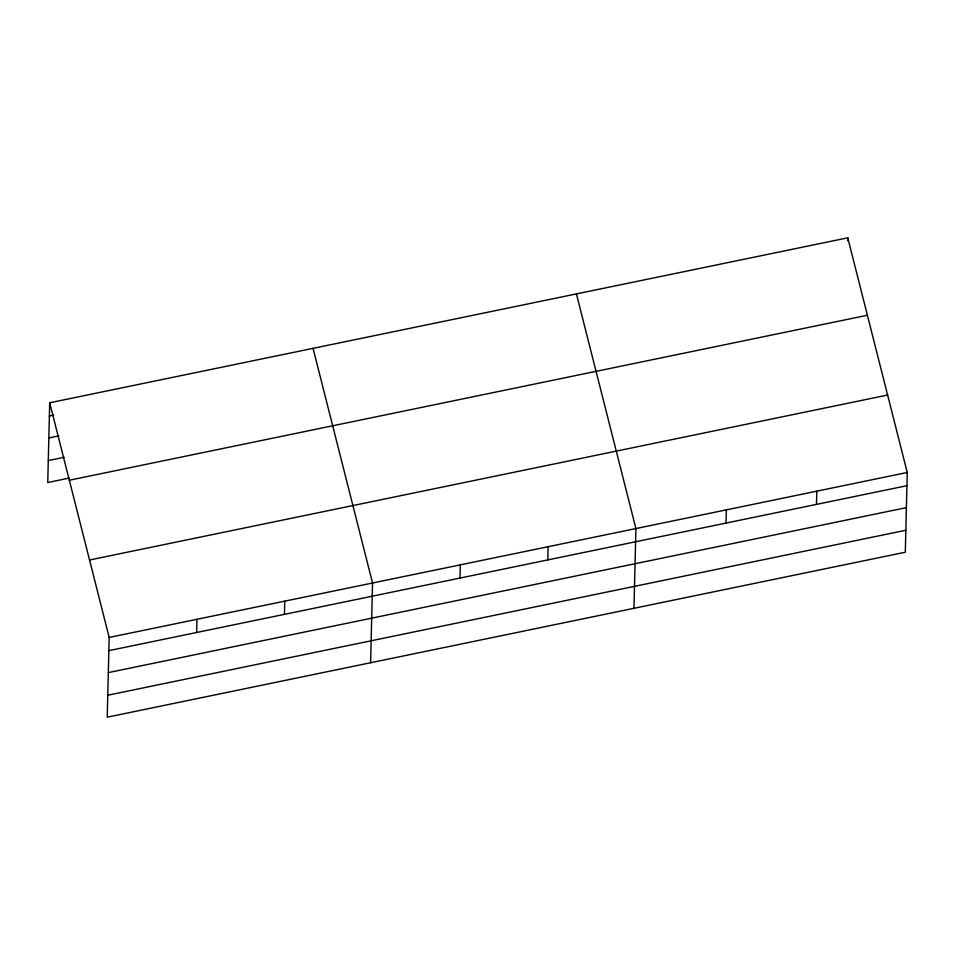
<?xml version="1.0" encoding="UTF-8"?>
<svg xmlns="http://www.w3.org/2000/svg" width="955" height="955" viewBox="0 0 955 955"><rect width="100%" height="100%" fill="white"/><g stroke="black" fill="none" stroke-linecap="round" stroke-linejoin="round"><path stroke-width="1.43" d="M49.696 402.783L109.18 637.439L107.235 717.181L905.304 552.217L907.25 472.474L847.765 237.819L49.696 402.783L47.75 482.526L69.333 478.061M196.646 632.497L196.969 619.294M284.435 614.351L284.757 601.149M370.6 662.746L372.546 583.004L313.061 348.348M460.012 578.062L460.334 564.859M547.8 559.917L548.122 546.714M633.965 608.311L635.911 528.569L576.426 293.901M726.027 523.077L726.361 509.863M816.477 504.383L816.8 491.168M847.694 240.756L847.765 237.819M49.373 415.986L53.695 415.103M48.836 437.951L58.912 435.862M48.287 460.573L64.116 457.29M69.333 480.222L867.391 315.257M89.555 560L887.625 395.036M109.18 637.439L907.25 472.474M108.858 650.641L906.928 485.689M108.321 672.607L906.391 507.642M107.772 695.228L905.841 530.264"/></g></svg>
